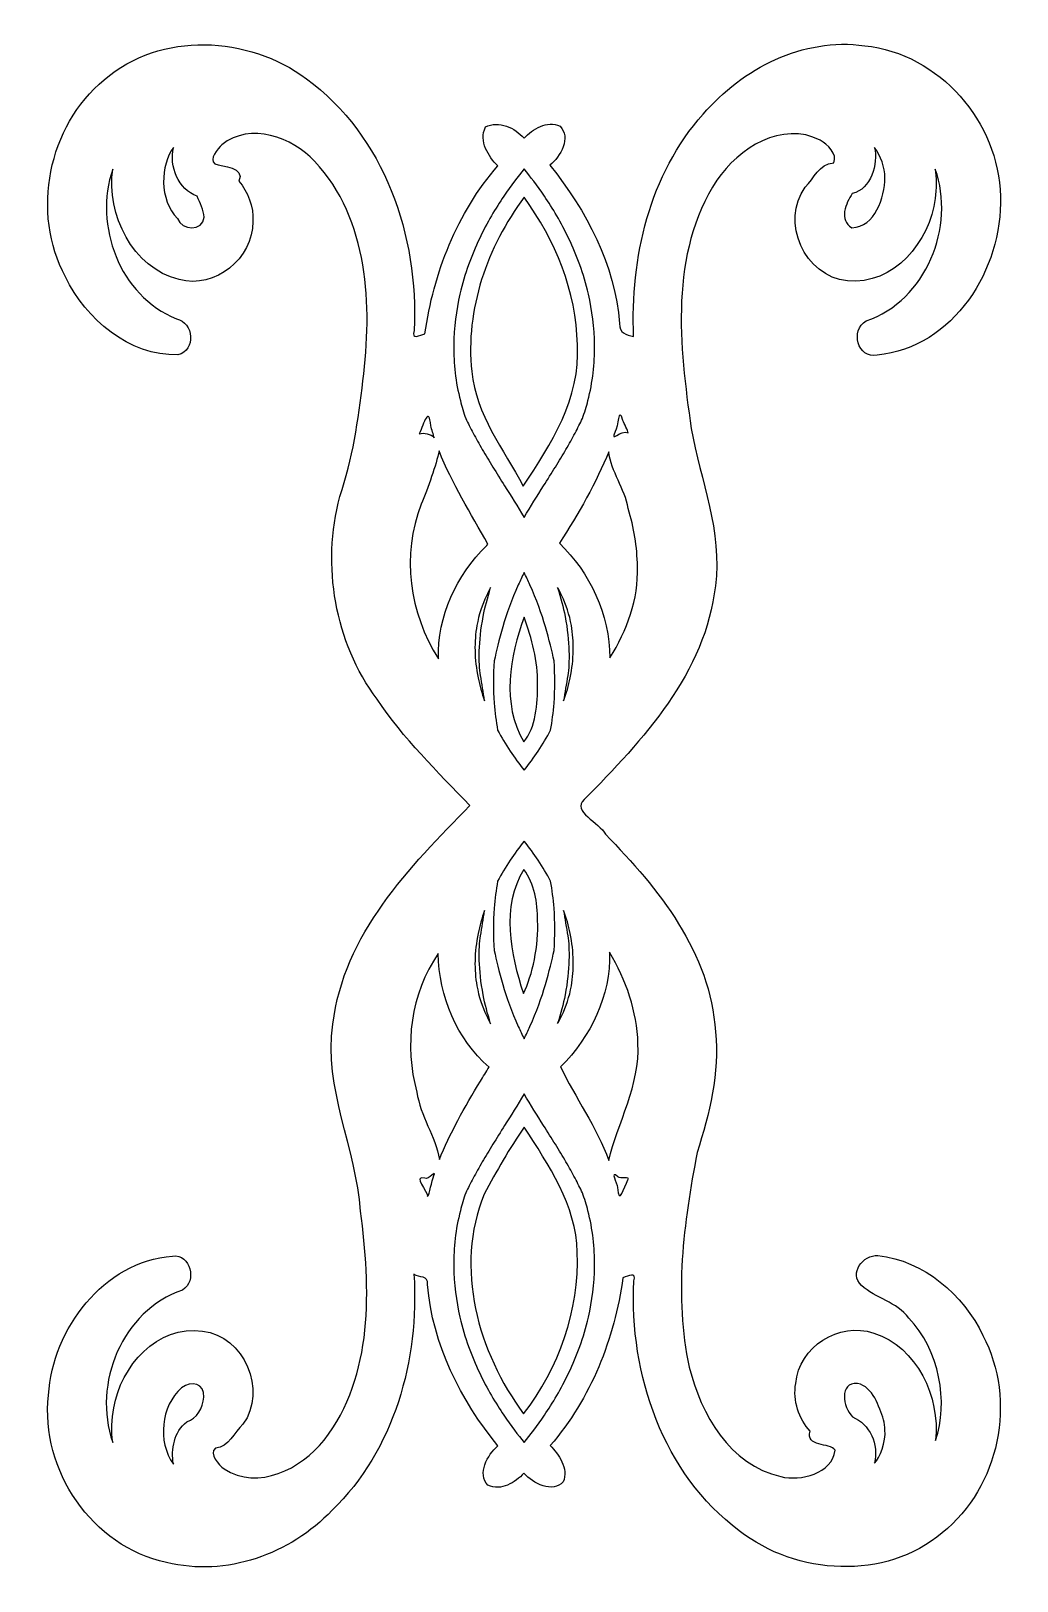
# Model space of a CAD drawing. Header units: centimetres. Extents: x -14 to 14.1, y -9.4 to 9.4.
# Drawn here: x -13.99 to -4.89, y -8.34 to 5.97 of the extents above; entities that cross this region are included whole.
import ezdxf

# ---------------------------------------------------------------- set-up
doc = ezdxf.new("R2010")
doc.units = ezdxf.units.CM
doc.header["$MEASUREMENT"] = 0
doc.layers.add('Layer 1', color=7, linetype='Continuous')

msp = doc.modelspace()

# ---------------------------------------------------------------- linework, layer by layer
at = {"layer": 'Layer 1', "color": 1}
for points, knots in [([(-5.04029, 4.44383), (-5.05283, 5.13063), (-5.60371, 5.76543), (-6.29293, 5.83703), (-6.29293, 5.83703), (-6.86315, 5.9154), (-7.42144, 5.6274), (-7.78371, 5.2044), (-7.78371, 5.2044), (-8.28249, 4.65164), (-8.45735, 3.87092), (-8.42696, 3.14985), (-8.42696, 3.14985), (-8.4966, 3.16791), (-8.55972, 3.1825), (-8.55594, 3.27057), (-8.55594, 3.27057), (-8.59901, 3.81342), (-8.86162, 4.31382), (-9.19921, 4.73239), (-9.19921, 4.73239), (-9.10039, 4.81122), (-9.00346, 4.99154), (-9.10578, 5.09288), (-9.10578, 5.09288), (-9.22725, 5.15042), (-9.35707, 5.06855), (-9.43816, 4.98209), (-9.43816, 4.98209), (-9.52428, 5.0796), (-9.66897, 5.14874), (-9.79535, 5.08627), (-9.79535, 5.08627), (-9.85617, 4.95341), (-9.76753, 4.81251), (-9.68042, 4.7266), (-9.68042, 4.7266), (-10.05817, 4.29528), (-10.2748, 3.73364), (-10.35345, 3.17548), (-10.35345, 3.17548), (-10.39886, 3.16335), (-10.48251, 3.11542), (-10.45267, 3.20607), (-10.45267, 3.20607), (-10.4106, 4.07798), (-10.72705, 5.00583), (-11.44816, 5.5311), (-11.44816, 5.5311), (-11.98029, 5.93136), (-12.7955, 5.97272), (-13.3143, 5.522), (-13.3143, 5.522), (-13.83329, 5.0956), (-13.99073, 4.29611), (-13.67314, 3.70134), (-13.67314, 3.70134), (-13.48236, 3.31138), (-13.08625, 2.9706), (-12.63382, 2.982), (-12.63382, 2.982), (-12.46595, 3.02063), (-12.48506, 3.2821), (-12.6487, 3.31438), (-12.6487, 3.31438), (-13.17416, 3.52789), (-13.41327, 4.17619), (-13.23657, 4.69765), (-13.23657, 4.69765), (-13.29268, 4.27865), (-13.05699, 3.78178), (-12.62307, 3.67735), (-12.62307, 3.67735), (-12.28976, 3.58572), (-11.93997, 3.87236), (-11.94259, 4.21313), (-11.94259, 4.21313), (-11.93174, 4.35019), (-11.99321, 4.48879), (-12.07075, 4.58685), (-12.07075, 4.58685), (-12.01198, 4.71764), (-12.22015, 4.71735), (-12.29482, 4.74725), (-12.29482, 4.74725), (-12.35, 4.78605), (-12.26808, 4.88635), (-12.2295, 4.92171), (-12.2295, 4.92171), (-11.96609, 5.13466), (-11.57586, 4.98706), (-11.37208, 4.7704), (-11.37208, 4.7704), (-10.8696, 4.23175), (-10.83819, 3.43617), (-10.92668, 2.7409), (-10.92668, 2.7409), (-10.9681, 2.37973), (-11.02111, 2.01617), (-11.14057, 1.67147), (-11.14057, 1.67147), (-11.30583, 1.03312), (-11.18882, 0.33101), (-10.79578, -0.20046), (-10.79578, -0.20046), (-10.55282, -0.55933), (-10.23953, -0.86799), (-9.93919, -1.1819), (-9.93919, -1.1819), (-10.49443, -1.74864), (-11.10684, -2.3735), (-11.2028, -3.20077), (-11.2028, -3.20077), (-11.29156, -3.79375), (-10.98705, -4.3461), (-10.94776, -4.92863), (-10.94776, -4.92863), (-10.85588, -5.63744), (-10.82142, -6.44817), (-11.28526, -7.04408), (-11.28526, -7.04408), (-11.49446, -7.30772), (-11.894, -7.5128), (-12.20717, -7.30866), (-12.20717, -7.30866), (-12.25899, -7.27181), (-12.35056, -7.16698), (-12.2882, -7.11849), (-12.2882, -7.11849), (-12.15901, -7.10357), (-12.1192, -6.97217), (-12.03354, -6.8969), (-12.03354, -6.8969), (-11.80838, -6.58511), (-12.02332, -6.07802), (-12.40644, -6.03618), (-12.40644, -6.03618), (-12.82402, -5.97198), (-13.16254, -6.36502), (-13.22665, -6.74477), (-13.22665, -6.74477), (-13.24557, -6.84958), (-13.25, -6.95834), (-13.23575, -7.06392), (-13.23575, -7.06392), (-13.42616, -6.5243), (-13.14863, -5.84585), (-12.59248, -5.65667), (-12.59248, -5.65667), (-12.45622, -5.57476), (-12.51448, -5.32429), (-12.68426, -5.34248), (-12.68426, -5.34248), (-13.32318, -5.39551), (-13.78982, -6.01332), (-13.82941, -6.62654), (-13.82941, -6.62654), (-13.90696, -7.31773), (-13.42692, -8.02839), (-12.74048, -8.1727), (-12.74048, -8.1727), (-12.18754, -8.3105), (-11.59725, -8.09605), (-11.21086, -7.69149), (-11.21086, -7.69149), (-10.63695, -7.13599), (-10.4044, -6.29921), (-10.45514, -5.51116), (-10.45514, -5.51116), (-10.40288, -5.54684), (-10.3238, -5.51752), (-10.32864, -5.60707), (-10.32864, -5.60707), (-10.28528, -6.15999), (-10.02405, -6.67239), (-9.67958, -7.097), (-9.67958, -7.097), (-9.77802, -7.17682), (-9.87307, -7.35816), (-9.77136, -7.45915), (-9.77136, -7.45915), (-9.64962, -7.51696), (-9.52201, -7.43453), (-9.43898, -7.34918), (-9.43898, -7.34918), (-9.3567, -7.44565), (-9.17171, -7.53537), (-9.076, -7.42938), (-9.076, -7.42938), (-9.0253, -7.30233), (-9.12096, -7.17409), (-9.19589, -7.09286), (-9.19589, -7.09286), (-8.82121, -6.6596), (-8.6024, -6.10365), (-8.52534, -5.54339), (-8.52534, -5.54339), (-8.47416, -5.52487), (-8.39836, -5.4848), (-8.42529, -5.57316), (-8.42529, -5.57316), (-8.46648, -6.4357), (-8.15634, -7.35497), (-7.45212, -7.88), (-7.45212, -7.88), (-6.92305, -8.2933), (-6.10227, -8.34429), (-5.57771, -7.89902), (-5.57771, -7.89902), (-5.047, -7.47831), (-4.88688, -6.6766), (-5.20151, -6.07588), (-5.20151, -6.07588), (-5.3822, -5.70019), (-5.74653, -5.38257), (-6.17055, -5.33835), (-6.17055, -5.33835), (-6.31021, -5.32999), (-6.43887, -5.50094), (-6.32351, -5.61368), (-6.32351, -5.61368), (-6.19304, -5.73727), (-5.99548, -5.76263), (-5.88695, -5.91712), (-5.88695, -5.91712), (-5.60242, -6.2055), (-5.51691, -6.69697), (-5.63808, -7.04573), (-5.63808, -7.04573), (-5.59671, -6.64596), (-5.80703, -6.18169), (-6.20941, -6.0552), (-6.20941, -6.0552), (-6.5302, -5.9426), (-6.89878, -6.18246), (-6.92957, -6.51905), (-6.92957, -6.51905), (-6.95769, -6.67645), (-6.90125, -6.8503), (-6.79645, -6.96057), (-6.79645, -6.96057), (-6.84397, -7.10753), (-6.61341, -7.06578), (-6.56659, -7.13503), (-6.56659, -7.13503), (-6.59346, -7.35448), (-6.8832, -7.42428), (-7.06847, -7.37977), (-7.06847, -7.37977), (-7.5381, -7.27438), (-7.80537, -6.80547), (-7.91266, -6.36939), (-7.91266, -6.36939), (-8.05701, -5.71508), (-7.96476, -5.0341), (-7.8399, -4.38584), (-7.8399, -4.38584), (-7.72687, -4.02591), (-7.62965, -3.6529), (-7.6718, -3.27143), (-7.6718, -3.27143), (-7.71503, -2.53938), (-8.19613, -1.9491), (-8.6869, -1.44641), (-8.6869, -1.44641), (-8.73835, -1.34017), (-9.0048, -1.23378), (-8.88366, -1.12723), (-8.88366, -1.12723), (-8.34186, -0.57696), (-7.76147, 0.0442), (-7.67205, 0.84795), (-7.67205, 0.84795), (-7.60342, 1.34722), (-7.81077, 1.82126), (-7.8949, 2.30124), (-7.8949, 2.30124), (-8.00297, 3.0608), (-8.10159, 3.91805), (-7.65717, 4.59346), (-7.65717, 4.59346), (-7.45885, 4.89111), (-7.05404, 5.14424), (-6.70467, 4.9647), (-6.70467, 4.9647), (-6.63586, 4.92421), (-6.54074, 4.83471), (-6.57899, 4.75386), (-6.57899, 4.75386), (-6.71506, 4.74417), (-6.75873, 4.61175), (-6.84275, 4.53144), (-6.84275, 4.53144), (-7.07385, 4.2145), (-6.84932, 3.70038), (-6.45332, 3.66658), (-6.45332, 3.66658), (-6.02358, 3.61894), (-5.69067, 4.03059), (-5.64386, 4.4256), (-5.64386, 4.4256), (-5.62726, 4.51171), (-5.63358, 4.62585), (-5.64138, 4.69762), (-5.64138, 4.69762), (-5.45333, 4.1664), (-5.72372, 3.48326), (-6.27969, 3.2945), (-6.27969, 3.2945), (-6.42963, 3.21059), (-6.35813, 2.94273), (-6.17799, 2.97783), (-6.17799, 2.97783), (-5.47063, 3.04782), (-5.01728, 3.776), (-5.04028, 4.44379), (-5.04028, 4.44379), (-5.04028, 4.44379), (-5.04029, 4.44383), (-5.04029, 4.44383)], [0, 0, 0, 0, 0.01234568, 0.01234568, 0.01234568, 0.01234568, 0.02469136, 0.02469136, 0.02469136, 0.02469136, 0.03703704, 0.03703704, 0.03703704, 0.03703704, 0.04938272, 0.04938272, 0.04938272, 0.04938272, 0.0617284, 0.0617284, 0.0617284, 0.0617284, 0.07407407, 0.07407407, 0.07407407, 0.07407407, 0.08641975, 0.08641975, 0.08641975, 0.08641975, 0.09876543, 0.09876543, 0.09876543, 0.09876543, 0.11111111, 0.11111111, 0.11111111, 0.11111111, 0.12345679, 0.12345679, 0.12345679, 0.12345679, 0.13580247, 0.13580247, 0.13580247, 0.13580247, 0.14814815, 0.14814815, 0.14814815, 0.14814815, 0.16049383, 0.16049383, 0.16049383, 0.16049383, 0.17283951, 0.17283951, 0.17283951, 0.17283951, 0.18518519, 0.18518519, 0.18518519, 0.18518519, 0.19753086, 0.19753086, 0.19753086, 0.19753086, 0.20987654, 0.20987654, 0.20987654, 0.20987654, 0.22222222, 0.22222222, 0.22222222, 0.22222222, 0.2345679, 0.2345679, 0.2345679, 0.2345679, 0.24691358, 0.24691358, 0.24691358, 0.24691358, 0.25925926, 0.25925926, 0.25925926, 0.25925926, 0.27160494, 0.27160494, 0.27160494, 0.27160494, 0.28395062, 0.28395062, 0.28395062, 0.28395062, 0.2962963, 0.2962963, 0.2962963, 0.2962963, 0.30864198, 0.30864198, 0.30864198, 0.30864198, 0.32098765, 0.32098765, 0.32098765, 0.32098765, 0.33333333, 0.33333333, 0.33333333, 0.33333333, 0.34567901, 0.34567901, 0.34567901, 0.34567901, 0.35802469, 0.35802469, 0.35802469, 0.35802469, 0.37037037, 0.37037037, 0.37037037, 0.37037037, 0.38271605, 0.38271605, 0.38271605, 0.38271605, 0.39506173, 0.39506173, 0.39506173, 0.39506173, 0.40740741, 0.40740741, 0.40740741, 0.40740741, 0.41975309, 0.41975309, 0.41975309, 0.41975309, 0.43209877, 0.43209877, 0.43209877, 0.43209877, 0.44444444, 0.44444444, 0.44444444, 0.44444444, 0.45679012, 0.45679012, 0.45679012, 0.45679012, 0.4691358, 0.4691358, 0.4691358, 0.4691358, 0.48148148, 0.48148148, 0.48148148, 0.48148148, 0.49382716, 0.49382716, 0.49382716, 0.49382716, 0.50617284, 0.50617284, 0.50617284, 0.50617284, 0.51851852, 0.51851852, 0.51851852, 0.51851852, 0.5308642, 0.5308642, 0.5308642, 0.5308642, 0.54320988, 0.54320988, 0.54320988, 0.54320988, 0.55555556, 0.55555556, 0.55555556, 0.55555556, 0.56790123, 0.56790123, 0.56790123, 0.56790123, 0.58024691, 0.58024691, 0.58024691, 0.58024691, 0.59259259, 0.59259259, 0.59259259, 0.59259259, 0.60493827, 0.60493827, 0.60493827, 0.60493827, 0.61728395, 0.61728395, 0.61728395, 0.61728395, 0.62962963, 0.62962963, 0.62962963, 0.62962963, 0.64197531, 0.64197531, 0.64197531, 0.64197531, 0.65432099, 0.65432099, 0.65432099, 0.65432099, 0.66666667, 0.66666667, 0.66666667, 0.66666667, 0.67901235, 0.67901235, 0.67901235, 0.67901235, 0.69135802, 0.69135802, 0.69135802, 0.69135802, 0.7037037, 0.7037037, 0.7037037, 0.7037037, 0.71604938, 0.71604938, 0.71604938, 0.71604938, 0.72839506, 0.72839506, 0.72839506, 0.72839506, 0.74074074, 0.74074074, 0.74074074, 0.74074074, 0.75308642, 0.75308642, 0.75308642, 0.75308642, 0.7654321, 0.7654321, 0.7654321, 0.7654321, 0.77777778, 0.77777778, 0.77777778, 0.77777778, 0.79012346, 0.79012346, 0.79012346, 0.79012346, 0.80246914, 0.80246914, 0.80246914, 0.80246914, 0.81481481, 0.81481481, 0.81481481, 0.81481481, 0.82716049, 0.82716049, 0.82716049, 0.82716049, 0.83950617, 0.83950617, 0.83950617, 0.83950617, 0.85185185, 0.85185185, 0.85185185, 0.85185185, 0.86419753, 0.86419753, 0.86419753, 0.86419753, 0.87654321, 0.87654321, 0.87654321, 0.87654321, 0.88888889, 0.88888889, 0.88888889, 0.88888889, 0.90123457, 0.90123457, 0.90123457, 0.90123457, 0.91358025, 0.91358025, 0.91358025, 0.91358025, 0.92592593, 0.92592593, 0.92592593, 0.92592593, 0.9382716, 0.9382716, 0.9382716, 0.9382716, 0.95061728, 0.95061728, 0.95061728, 0.95061728, 0.96296296, 0.96296296, 0.96296296, 0.96296296, 0.97530864, 0.97530864, 0.97530864, 0.97530864, 1, 1, 1, 1]), ([(-12.39323, 4.252), (-12.40224, 4.12155), (-12.60018, 4.12842), (-12.63797, 4.24042), (-12.63797, 4.24042), (-12.81036, 4.40995), (-12.79542, 4.74087), (-12.67518, 4.89774), (-12.67518, 4.89774), (-12.7159, 4.72074), (-12.63178, 4.51056), (-12.45525, 4.44712), (-12.45525, 4.44712), (-12.43314, 4.38256), (-12.39505, 4.32211), (-12.39324, 4.25199), (-12.39324, 4.25199), (-12.39324, 4.25199), (-12.39323, 4.252), (-12.39323, 4.252)], [0, 0, 0, 0, 0.16666667, 0.16666667, 0.16666667, 0.16666667, 0.33333333, 0.33333333, 0.33333333, 0.33333333, 0.5, 0.5, 0.5, 0.5, 0.66666667, 0.66666667, 0.66666667, 0.66666667, 1, 1, 1, 1]), ([(-6.10606, 4.61746), (-6.11024, 4.43604), (-6.19596, 4.16005), (-6.41116, 4.15609), (-6.41116, 4.15609), (-6.53697, 4.22242), (-6.46536, 4.38617), (-6.40785, 4.47111), (-6.40785, 4.47111), (-6.23212, 4.51287), (-6.16771, 4.74405), (-6.20197, 4.89775), (-6.20197, 4.89775), (-6.14354, 4.8149), (-6.10848, 4.71741), (-6.10606, 4.61746)], [0, 0, 0, 0, 0.2, 0.2, 0.2, 0.2, 0.4, 0.4, 0.4, 0.4, 0.6, 0.6, 0.6, 0.6, 1, 1, 1, 1]), ([(-8.9462, 3.07378), (-8.91386, 2.58526), (-9.18961, 2.15151), (-9.4456, 1.76988), (-9.4456, 1.76988), (-9.63065, 2.10929), (-9.87986, 2.42943), (-9.92185, 2.82656), (-9.92185, 2.82656), (-9.98058, 3.40219), (-9.77956, 3.98024), (-9.43733, 4.43721), (-9.43733, 4.43721), (-9.15039, 4.04118), (-8.95479, 3.56664), (-8.9462, 3.07378)], [0, 0, 0, 0, 0.2, 0.2, 0.2, 0.2, 0.4, 0.4, 0.4, 0.4, 0.6, 0.6, 0.6, 0.6, 1, 1, 1, 1]), ([(-10.26747, 2.21637), (-10.30186, 2.25322), (-10.35768, 2.26377), (-10.40555, 2.25192), (-10.40555, 2.25192), (-10.3641, 2.348), (-10.31542, 2.51565), (-10.29972, 2.32551), (-10.29972, 2.32551), (-10.29058, 2.29091), (-10.27407, 2.24434), (-10.26747, 2.21637)], [0, 0, 0, 0, 0.25, 0.25, 0.25, 0.25, 0.5, 0.5, 0.5, 0.5, 1, 1, 1, 1]), ([(-8.47822, 2.26019), (-8.54122, 2.29741), (-8.65222, 2.15873), (-8.59624, 2.27229), (-8.59624, 2.27229), (-8.5689, 2.31485), (-8.56617, 2.51787), (-8.52592, 2.37649), (-8.52592, 2.37649), (-8.51309, 2.34141), (-8.47841, 2.28488), (-8.47822, 2.26019)], [0, 0, 0, 0, 0.25, 0.25, 0.25, 0.25, 0.5, 0.5, 0.5, 0.5, 1, 1, 1, 1]), ([(-9.78295, 1.22087), (-10.06131, 0.94437), (-10.23852, 0.57021), (-10.22943, 0.17246), (-10.22943, 0.17246), (-10.49668, 0.59621), (-10.57201, 1.13456), (-10.38735, 1.60121), (-10.38735, 1.60121), (-10.32457, 1.7505), (-10.24969, 1.96775), (-10.22199, 2.094), (-10.22199, 2.094), (-10.10346, 1.79231), (-9.92988, 1.51546), (-9.7722, 1.23245), (-9.7722, 1.23245), (-9.7722, 1.23245), (-9.78295, 1.22087), (-9.78295, 1.22087)], [0, 0, 0, 0, 0.16666667, 0.16666667, 0.16666667, 0.16666667, 0.33333333, 0.33333333, 0.33333333, 0.33333333, 0.5, 0.5, 0.5, 0.5, 0.66666667, 0.66666667, 0.66666667, 0.66666667, 1, 1, 1, 1]), ([(-8.3914, 1.02657), (-8.38147, 0.72241), (-8.48603, 0.43626), (-8.64606, 0.18321), (-8.64606, 0.18321), (-8.64844, 0.58185), (-8.83266, 0.97223), (-9.11156, 1.24237), (-9.11156, 1.24237), (-8.93834, 1.50712), (-8.76847, 1.80957), (-8.65681, 2.08656), (-8.65681, 2.08656), (-8.63479, 1.90104), (-8.50877, 1.74676), (-8.47574, 1.5607), (-8.47574, 1.5607), (-8.42434, 1.38729), (-8.3936, 1.20833), (-8.3914, 1.02657)], [0, 0, 0, 0, 0.16666667, 0.16666667, 0.16666667, 0.16666667, 0.33333333, 0.33333333, 0.33333333, 0.33333333, 0.5, 0.5, 0.5, 0.5, 0.66666667, 0.66666667, 0.66666667, 0.66666667, 1, 1, 1, 1]), ([(-9.31331, -0.06071), (-9.31139, -0.24064), (-9.32913, -0.46081), (-9.44147, -0.59318), (-9.44147, -0.59318), (-9.64784, -0.2427), (-9.57022, 0.19702), (-9.43816, 0.55941), (-9.43816, 0.55941), (-9.36514, 0.35999), (-9.31056, 0.15225), (-9.31331, -0.06071)], [0, 0, 0, 0, 0.25, 0.25, 0.25, 0.25, 0.5, 0.5, 0.5, 0.5, 1, 1, 1, 1]), ([(-9.31331, -2.24269), (-9.30284, -2.46649), (-9.35882, -2.75283), (-9.44477, -2.91655), (-9.44477, -2.91655), (-9.56527, -2.55507), (-9.65375, -2.11263), (-9.43898, -1.7714), (-9.43898, -1.7714), (-9.33968, -1.90681), (-9.31439, -2.07803), (-9.3133, -2.24269), (-9.3133, -2.24269), (-9.3133, -2.24269), (-9.31331, -2.24269), (-9.31331, -2.24269)], [0, 0, 0, 0, 0.2, 0.2, 0.2, 0.2, 0.4, 0.4, 0.4, 0.4, 0.6, 0.6, 0.6, 0.6, 1, 1, 1, 1]), ([(-9.84165, -3.72849), (-9.98314, -3.9564), (-10.1276, -4.22207), (-10.22033, -4.45031), (-10.22033, -4.45031), (-10.2556, -4.23575), (-10.39604, -4.04886), (-10.42786, -3.82937), (-10.42786, -3.82937), (-10.54726, -3.39569), (-10.48566, -2.91967), (-10.23025, -2.54862), (-10.23025, -2.54862), (-10.22431, -2.94225), (-10.06066, -3.33899), (-9.76144, -3.59786), (-9.76144, -3.59786), (-9.78817, -3.64141), (-9.81491, -3.68495), (-9.84164, -3.7285), (-9.84164, -3.7285), (-9.84164, -3.7285), (-9.84165, -3.72849), (-9.84165, -3.72849)], [0, 0, 0, 0, 0.14285714, 0.14285714, 0.14285714, 0.14285714, 0.28571429, 0.28571429, 0.28571429, 0.28571429, 0.42857143, 0.42857143, 0.42857143, 0.42857143, 0.57142857, 0.57142857, 0.57142857, 0.57142857, 0.71428571, 0.71428571, 0.71428571, 0.71428571, 1, 1, 1, 1]), ([(-8.38644, -3.3804), (-8.36393, -3.75732), (-8.5775, -4.12378), (-8.65681, -4.4594), (-8.65681, -4.4594), (-8.76472, -4.15346), (-8.96955, -3.87324), (-9.10081, -3.59537), (-9.10081, -3.59537), (-8.82042, -3.31584), (-8.63824, -2.93839), (-8.64854, -2.53704), (-8.64854, -2.53704), (-8.49639, -2.7931), (-8.39468, -3.08265), (-8.38644, -3.3804)], [0, 0, 0, 0, 0.2, 0.2, 0.2, 0.2, 0.4, 0.4, 0.4, 0.4, 0.6, 0.6, 0.6, 0.6, 1, 1, 1, 1]), ([(-8.94703, -5.30607), (-8.92648, -5.8435), (-9.11609, -6.3768), (-9.4423, -6.80097), (-9.4423, -6.80097), (-9.86251, -6.23136), (-10.08456, -5.4504), (-9.80628, -4.7708), (-9.80628, -4.7708), (-9.69394, -4.55758), (-9.57155, -4.35036), (-9.43816, -4.151), (-9.43816, -4.151), (-9.21106, -4.50174), (-8.95718, -4.87416), (-8.94703, -5.30607)], [0, 0, 0, 0, 0.2, 0.2, 0.2, 0.2, 0.4, 0.4, 0.4, 0.4, 0.6, 0.6, 0.6, 0.6, 1, 1, 1, 1]), ([(-10.26994, -4.59748), (-10.29469, -4.65296), (-10.30831, -4.77114), (-10.32864, -4.79426), (-10.32864, -4.79426), (-10.32578, -4.74226), (-10.47197, -4.59767), (-10.35427, -4.62393), (-10.35427, -4.62393), (-10.32253, -4.64381), (-10.24211, -4.54036), (-10.26993, -4.59747), (-10.26993, -4.59747), (-10.26993, -4.59747), (-10.26994, -4.59748), (-10.26994, -4.59748)], [0, 0, 0, 0, 0.2, 0.2, 0.2, 0.2, 0.4, 0.4, 0.4, 0.4, 0.6, 0.6, 0.6, 0.6, 1, 1, 1, 1]), ([(-8.47905, -4.63882), (-8.51593, -4.70958), (-8.56182, -4.88334), (-8.57487, -4.71074), (-8.57487, -4.71074), (-8.57681, -4.66667), (-8.65104, -4.54441), (-8.57165, -4.60988), (-8.57165, -4.60988), (-8.54815, -4.63851), (-8.45598, -4.60137), (-8.47905, -4.63882)], [0, 0, 0, 0, 0.25, 0.25, 0.25, 0.25, 0.5, 0.5, 0.5, 0.5, 1, 1, 1, 1]), ([(-12.39405, -6.64635), (-12.40534, -6.74495), (-12.45678, -6.84238), (-12.5528, -6.87538), (-12.5528, -6.87538), (-12.66879, -6.96471), (-12.70044, -7.12667), (-12.676, -7.26481), (-12.676, -7.26481), (-12.82542, -7.05415), (-12.79087, -6.73045), (-12.60076, -6.55953), (-12.60076, -6.55953), (-12.51018, -6.49217), (-12.38511, -6.52089), (-12.39405, -6.64635)], [0, 0, 0, 0, 0.2, 0.2, 0.2, 0.2, 0.4, 0.4, 0.4, 0.4, 0.6, 0.6, 0.6, 0.6, 1, 1, 1, 1]), ([(-6.10606, -6.94897), (-6.09418, -7.05239), (-6.15502, -7.21548), (-6.20197, -7.25489), (-6.20197, -7.25489), (-6.162, -7.08432), (-6.24318, -6.89309), (-6.40702, -6.82825), (-6.40702, -6.82825), (-6.49255, -6.74002), (-6.53486, -6.50707), (-6.35906, -6.51985), (-6.35906, -6.51985), (-6.21523, -6.55073), (-6.16126, -6.73299), (-6.11845, -6.85554), (-6.11845, -6.85554), (-6.11109, -6.88632), (-6.10797, -6.9175), (-6.10605, -6.94897), (-6.10605, -6.94897), (-6.10605, -6.94897), (-6.10606, -6.94897), (-6.10606, -6.94897)], [0, 0, 0, 0, 0.14285714, 0.14285714, 0.14285714, 0.14285714, 0.28571429, 0.28571429, 0.28571429, 0.28571429, 0.42857143, 0.42857143, 0.42857143, 0.42857143, 0.57142857, 0.57142857, 0.57142857, 0.57142857, 0.71428571, 0.71428571, 0.71428571, 0.71428571, 1, 1, 1, 1])]:
    msp.add_open_spline(points, degree=3, knots=knots, dxfattribs=at)
at = {"layer": 'Layer 1'}
for points, knots in [([(-9.43772, 1.48038), (-9.49861, 1.58241), (-9.55986, 1.67911), (-9.61788, 1.77102), (-9.61788, 1.77102), (-9.65544, 1.83094), (-9.69169, 1.88913), (-9.72623, 1.94523), (-9.72623, 1.94523), (-9.76077, 2.00134), (-9.79324, 2.05543), (-9.82353, 2.10754), (-9.82353, 2.10754), (-9.85382, 2.15965), (-9.8818, 2.20975), (-9.90724, 2.25753), (-9.90724, 2.25753), (-9.93267, 2.30532), (-9.95595, 2.35058), (-9.9765, 2.3935), (-9.9765, 2.3935), (-9.99587, 2.44846), (-10.01254, 2.50396), (-10.02664, 2.55921), (-10.02664, 2.55921), (-10.07094, 2.72951), (-10.089, 2.90131), (-10.0874, 3.0674), (-10.0874, 3.0674), (-10.0858, 3.23349), (-10.06475, 3.39386), (-10.03046, 3.54287), (-10.03046, 3.54287), (-9.98718, 3.73091), (-9.92284, 3.90152), (-9.85115, 4.05276), (-9.85115, 4.05276), (-9.77946, 4.204), (-9.70036, 4.33579), (-9.62467, 4.44793), (-9.62467, 4.44793), (-9.55815, 4.54625), (-9.49424, 4.62958), (-9.43771, 4.69862), (-9.43771, 4.69862), (-9.38114, 4.62954), (-9.3169, 4.54633), (-9.25033, 4.44793), (-9.25033, 4.44793), (-9.17465, 4.3358), (-9.09555, 4.20401), (-9.02385, 4.05276), (-9.02385, 4.05276), (-8.95216, 3.90152), (-8.88782, 3.73091), (-8.84454, 3.54287), (-8.84454, 3.54287), (-8.81025, 3.39386), (-8.7892, 3.23349), (-8.7876, 3.0674), (-8.7876, 3.0674), (-8.786, 2.90131), (-8.80406, 2.72951), (-8.84836, 2.55921), (-8.84836, 2.55921), (-8.86246, 2.50396), (-8.87956, 2.44846), (-8.89892, 2.3935), (-8.89892, 2.3935), (-8.91947, 2.35058), (-8.94232, 2.30531), (-8.96776, 2.25753), (-8.96776, 2.25753), (-8.99319, 2.20974), (-9.02117, 2.15965), (-9.05147, 2.10754), (-9.05147, 2.10754), (-9.08176, 2.05543), (-9.11423, 2.00133), (-9.14877, 1.94523), (-9.14877, 1.94523), (-9.18331, 1.88912), (-9.21999, 1.83094), (-9.25755, 1.77102), (-9.25755, 1.77102), (-9.31558, 1.67908), (-9.3768, 1.58245), (-9.43771, 1.48038), (-9.43771, 1.48038), (-9.43771, 1.48038), (-9.43772, 1.48038), (-9.43772, 1.48038)], [0, 0, 0, 0, 0.04166667, 0.04166667, 0.04166667, 0.04166667, 0.08333333, 0.08333333, 0.08333333, 0.08333333, 0.125, 0.125, 0.125, 0.125, 0.16666667, 0.16666667, 0.16666667, 0.16666667, 0.20833333, 0.20833333, 0.20833333, 0.20833333, 0.25, 0.25, 0.25, 0.25, 0.29166667, 0.29166667, 0.29166667, 0.29166667, 0.33333333, 0.33333333, 0.33333333, 0.33333333, 0.375, 0.375, 0.375, 0.375, 0.41666667, 0.41666667, 0.41666667, 0.41666667, 0.45833333, 0.45833333, 0.45833333, 0.45833333, 0.5, 0.5, 0.5, 0.5, 0.54166667, 0.54166667, 0.54166667, 0.54166667, 0.58333333, 0.58333333, 0.58333333, 0.58333333, 0.625, 0.625, 0.625, 0.625, 0.66666667, 0.66666667, 0.66666667, 0.66666667, 0.70833333, 0.70833333, 0.70833333, 0.70833333, 0.75, 0.75, 0.75, 0.75, 0.79166667, 0.79166667, 0.79166667, 0.79166667, 0.83333333, 0.83333333, 0.83333333, 0.83333333, 0.875, 0.875, 0.875, 0.875, 0.91666667, 0.91666667, 0.91666667, 0.91666667, 1, 1, 1, 1]), ([(-9.43729, -0.85576), (-9.48316, -0.7969), (-9.52633, -0.73798), (-9.56604, -0.67857), (-9.56604, -0.67857), (-9.60878, -0.61463), (-9.64737, -0.55017), (-9.68204, -0.48524), (-9.68204, -0.48524), (-9.69644, -0.40464), (-9.70734, -0.32136), (-9.71391, -0.23539), (-9.71391, -0.23539), (-9.72351, -0.1097), (-9.72412, 0.02108), (-9.71391, 0.15468), (-9.71391, 0.15468), (-9.69467, 0.24305), (-9.66981, 0.35013), (-9.63445, 0.46954), (-9.63445, 0.46954), (-9.59909, 0.58894), (-9.55277, 0.72063), (-9.49126, 0.85706), (-9.49126, 0.85706), (-9.47451, 0.89434), (-9.45674, 0.93225), (-9.43772, 0.97051), (-9.43772, 0.97051), (-9.4187, 0.93223), (-9.40052, 0.89436), (-9.38376, 0.85706), (-9.38376, 0.85706), (-9.32224, 0.72064), (-9.27592, 0.58895), (-9.24057, 0.46954), (-9.24057, 0.46954), (-9.20521, 0.35014), (-9.18077, 0.24306), (-9.16154, 0.15468), (-9.16154, 0.15468), (-9.15133, 0.02108), (-9.15194, -0.10969), (-9.16154, -0.23539), (-9.16154, -0.23539), (-9.16814, -0.32179), (-9.1789, -0.40553), (-9.19341, -0.48651), (-9.19341, -0.48651), (-9.22792, -0.55105), (-9.2665, -0.61501), (-9.30899, -0.67857), (-9.30899, -0.67857), (-9.34866, -0.73791), (-9.3915, -0.79697), (-9.43731, -0.85576), (-9.43731, -0.85576), (-9.43731, -0.85576), (-9.43729, -0.85576), (-9.43729, -0.85576)], [0, 0, 0, 0, 0.0625, 0.0625, 0.0625, 0.0625, 0.125, 0.125, 0.125, 0.125, 0.1875, 0.1875, 0.1875, 0.1875, 0.25, 0.25, 0.25, 0.25, 0.3125, 0.3125, 0.3125, 0.3125, 0.375, 0.375, 0.375, 0.375, 0.4375, 0.4375, 0.4375, 0.4375, 0.5, 0.5, 0.5, 0.5, 0.5625, 0.5625, 0.5625, 0.5625, 0.625, 0.625, 0.625, 0.625, 0.6875, 0.6875, 0.6875, 0.6875, 0.75, 0.75, 0.75, 0.75, 0.8125, 0.8125, 0.8125, 0.8125, 0.875, 0.875, 0.875, 0.875, 1, 1, 1, 1]), ([(-9.80271, -0.21415), (-9.82774, -0.14316), (-9.8479, -0.07223), (-9.8622, -0.00255), (-9.8622, -0.00255), (-9.87973, 0.08343), (-9.88926, 0.1679), (-9.89109, 0.249), (-9.89109, 0.249), (-9.89292, 0.33009), (-9.88684, 0.40771), (-9.87367, 0.48057), (-9.87367, 0.48057), (-9.85608, 0.58107), (-9.82443, 0.67353), (-9.78571, 0.75591), (-9.78571, 0.75591), (-9.77336, 0.78219), (-9.7602, 0.80735), (-9.74662, 0.83154), (-9.74662, 0.83154), (-9.77659, 0.73894), (-9.79931, 0.64958), (-9.81546, 0.56555), (-9.81546, 0.56555), (-9.83821, 0.44716), (-9.84879, 0.3396), (-9.85158, 0.24729), (-9.85158, 0.24729), (-9.85436, 0.15498), (-9.84951, 0.07809), (-9.84138, 0.01996), (-9.84138, 0.01996), (-9.82593, -0.05759), (-9.81408, -0.1359), (-9.80271, -0.21416), (-9.80271, -0.21416), (-9.80271, -0.21416), (-9.80271, -0.21415), (-9.80271, -0.21415)], [0, 0, 0, 0, 0.09090909, 0.09090909, 0.09090909, 0.09090909, 0.18181818, 0.18181818, 0.18181818, 0.18181818, 0.27272727, 0.27272727, 0.27272727, 0.27272727, 0.36363636, 0.36363636, 0.36363636, 0.36363636, 0.45454545, 0.45454545, 0.45454545, 0.45454545, 0.54545455, 0.54545455, 0.54545455, 0.54545455, 0.63636364, 0.63636364, 0.63636364, 0.63636364, 0.72727273, 0.72727273, 0.72727273, 0.72727273, 0.81818182, 0.81818182, 0.81818182, 0.81818182, 1, 1, 1, 1]), ([(-9.07272, -0.21585), (-9.06123, -0.13702), (-9.04919, -0.05813), (-9.03363, 0.01997), (-9.03363, 0.01997), (-9.0255, 0.0781), (-9.02107, 0.15499), (-9.02386, 0.2473), (-9.02386, 0.2473), (-9.02664, 0.33961), (-9.0368, 0.44717), (-9.05955, 0.56556), (-9.05955, 0.56556), (-9.07567, 0.64947), (-9.09847, 0.73866), (-9.12839, 0.83113), (-9.12839, 0.83113), (-9.11495, 0.80706), (-9.102, 0.78206), (-9.08972, 0.75592), (-9.08972, 0.75592), (-9.05101, 0.67354), (-9.01893, 0.58108), (-9.00134, 0.48058), (-9.00134, 0.48058), (-8.98817, 0.40771), (-8.98208, 0.3301), (-8.98392, 0.24901), (-8.98392, 0.24901), (-8.98575, 0.16792), (-8.99529, 0.08344), (-9.01281, -0.00254), (-9.01281, -0.00254), (-9.02721, -0.07277), (-9.04742, -0.1443), (-9.07272, -0.21584), (-9.07272, -0.21584), (-9.07272, -0.21584), (-9.07272, -0.21585), (-9.07272, -0.21585)], [0, 0, 0, 0, 0.09090909, 0.09090909, 0.09090909, 0.09090909, 0.18181818, 0.18181818, 0.18181818, 0.18181818, 0.27272727, 0.27272727, 0.27272727, 0.27272727, 0.36363636, 0.36363636, 0.36363636, 0.36363636, 0.45454545, 0.45454545, 0.45454545, 0.45454545, 0.54545455, 0.54545455, 0.54545455, 0.54545455, 0.63636364, 0.63636364, 0.63636364, 0.63636364, 0.72727273, 0.72727273, 0.72727273, 0.72727273, 0.81818182, 0.81818182, 0.81818182, 0.81818182, 1, 1, 1, 1]), ([(-9.43772, -3.33595), (-9.45673, -3.29769), (-9.4745, -3.25978), (-9.49126, -3.2225), (-9.49126, -3.2225), (-9.55278, -3.08608), (-9.5991, -2.95439), (-9.63445, -2.83498), (-9.63445, -2.83498), (-9.66981, -2.71558), (-9.69467, -2.6085), (-9.71391, -2.52012), (-9.71391, -2.52012), (-9.72412, -2.38652), (-9.72351, -2.25575), (-9.71391, -2.13005), (-9.71391, -2.13005), (-9.70734, -2.04409), (-9.69644, -1.9608), (-9.68204, -1.8802), (-9.68204, -1.8802), (-9.64737, -1.81527), (-9.60878, -1.75081), (-9.56604, -1.68687), (-9.56604, -1.68687), (-9.52633, -1.62746), (-9.48316, -1.56854), (-9.43729, -1.50968), (-9.43729, -1.50968), (-9.39148, -1.56847), (-9.34863, -1.62753), (-9.30897, -1.68687), (-9.30897, -1.68687), (-9.26648, -1.75043), (-9.22791, -1.81439), (-9.19339, -1.87893), (-9.19339, -1.87893), (-9.17888, -1.95991), (-9.16812, -2.04365), (-9.16152, -2.13005), (-9.16152, -2.13005), (-9.15192, -2.25574), (-9.15131, -2.38652), (-9.16152, -2.52012), (-9.16152, -2.52012), (-9.18076, -2.60849), (-9.2052, -2.71557), (-9.24055, -2.83498), (-9.24055, -2.83498), (-9.27591, -2.95438), (-9.32223, -3.08607), (-9.38374, -3.2225), (-9.38374, -3.2225), (-9.4005, -3.2598), (-9.41868, -3.29767), (-9.4377, -3.33595), (-9.4377, -3.33595), (-9.4377, -3.33595), (-9.43772, -3.33595), (-9.43772, -3.33595)], [0, 0, 0, 0, 0.0625, 0.0625, 0.0625, 0.0625, 0.125, 0.125, 0.125, 0.125, 0.1875, 0.1875, 0.1875, 0.1875, 0.25, 0.25, 0.25, 0.25, 0.3125, 0.3125, 0.3125, 0.3125, 0.375, 0.375, 0.375, 0.375, 0.4375, 0.4375, 0.4375, 0.4375, 0.5, 0.5, 0.5, 0.5, 0.5625, 0.5625, 0.5625, 0.5625, 0.625, 0.625, 0.625, 0.625, 0.6875, 0.6875, 0.6875, 0.6875, 0.75, 0.75, 0.75, 0.75, 0.8125, 0.8125, 0.8125, 0.8125, 0.875, 0.875, 0.875, 0.875, 1, 1, 1, 1]), ([(-9.74705, -3.19658), (-9.76053, -3.17254), (-9.77345, -3.14747), (-9.78572, -3.12137), (-9.78572, -3.12137), (-9.82443, -3.03899), (-9.85608, -2.94653), (-9.87368, -2.84603), (-9.87368, -2.84603), (-9.88685, -2.77316), (-9.89294, -2.69555), (-9.8911, -2.61446), (-9.8911, -2.61446), (-9.88927, -2.53337), (-9.87973, -2.44889), (-9.86221, -2.36291), (-9.86221, -2.36291), (-9.84793, -2.2933), (-9.82771, -2.22264), (-9.80272, -2.15173), (-9.80272, -2.15173), (-9.81407, -2.22989), (-9.82595, -2.30799), (-9.84139, -2.38543), (-9.84139, -2.38543), (-9.84952, -2.44356), (-9.85437, -2.52045), (-9.85159, -2.61276), (-9.85159, -2.61276), (-9.84881, -2.70507), (-9.83822, -2.81263), (-9.81547, -2.93102), (-9.81547, -2.93102), (-9.79938, -3.01478), (-9.77689, -3.1043), (-9.74706, -3.19659), (-9.74706, -3.19659), (-9.74706, -3.19659), (-9.74705, -3.19658), (-9.74705, -3.19658)], [0, 0, 0, 0, 0.09090909, 0.09090909, 0.09090909, 0.09090909, 0.18181818, 0.18181818, 0.18181818, 0.18181818, 0.27272727, 0.27272727, 0.27272727, 0.27272727, 0.36363636, 0.36363636, 0.36363636, 0.36363636, 0.45454545, 0.45454545, 0.45454545, 0.45454545, 0.54545455, 0.54545455, 0.54545455, 0.54545455, 0.63636364, 0.63636364, 0.63636364, 0.63636364, 0.72727273, 0.72727273, 0.72727273, 0.72727273, 0.81818182, 0.81818182, 0.81818182, 0.81818182, 1, 1, 1, 1]), ([(-9.12796, -3.19573), (-9.09826, -3.10372), (-9.0756, -3.01454), (-9.05955, -2.93101), (-9.05955, -2.93101), (-9.0368, -2.81262), (-9.02664, -2.70506), (-9.02386, -2.61275), (-9.02386, -2.61275), (-9.02108, -2.52044), (-9.0255, -2.44355), (-9.03363, -2.38542), (-9.03363, -2.38542), (-9.04917, -2.30743), (-9.06124, -2.22874), (-9.07272, -2.15002), (-9.07272, -2.15002), (-9.04745, -2.22148), (-9.0272, -2.29275), (-9.01281, -2.3629), (-9.01281, -2.3629), (-8.99528, -2.44888), (-8.98575, -2.53335), (-8.98392, -2.61445), (-8.98392, -2.61445), (-8.98209, -2.69554), (-8.98817, -2.77316), (-9.00134, -2.84602), (-9.00134, -2.84602), (-9.01893, -2.94652), (-9.05101, -3.03898), (-9.08972, -3.12136), (-9.08972, -3.12136), (-9.10186, -3.14719), (-9.11469, -3.17191), (-9.12796, -3.19572), (-9.12796, -3.19572), (-9.12796, -3.19572), (-9.12796, -3.19573), (-9.12796, -3.19573)], [0, 0, 0, 0, 0.09090909, 0.09090909, 0.09090909, 0.09090909, 0.18181818, 0.18181818, 0.18181818, 0.18181818, 0.27272727, 0.27272727, 0.27272727, 0.27272727, 0.36363636, 0.36363636, 0.36363636, 0.36363636, 0.45454545, 0.45454545, 0.45454545, 0.45454545, 0.54545455, 0.54545455, 0.54545455, 0.54545455, 0.63636364, 0.63636364, 0.63636364, 0.63636364, 0.72727273, 0.72727273, 0.72727273, 0.72727273, 0.81818182, 0.81818182, 0.81818182, 0.81818182, 1, 1, 1, 1]), ([(-9.43772, -7.06408), (-9.49425, -6.99503), (-9.55816, -6.91171), (-9.62468, -6.81338), (-9.62468, -6.81338), (-9.70036, -6.70125), (-9.77946, -6.56946), (-9.85116, -6.41822), (-9.85116, -6.41822), (-9.92285, -6.26698), (-9.98719, -6.09637), (-10.03047, -5.90833), (-10.03047, -5.90833), (-10.06476, -5.75932), (-10.08581, -5.59895), (-10.08741, -5.43286), (-10.08741, -5.43286), (-10.08901, -5.26677), (-10.07095, -5.09497), (-10.02665, -4.92467), (-10.02665, -4.92467), (-10.01255, -4.86942), (-9.99588, -4.81392), (-9.97651, -4.75896), (-9.97651, -4.75896), (-9.95596, -4.71604), (-9.93268, -4.67077), (-9.90725, -4.62299), (-9.90725, -4.62299), (-9.88182, -4.5752), (-9.85384, -4.52511), (-9.82354, -4.473), (-9.82354, -4.473), (-9.79325, -4.42089), (-9.76078, -4.36679), (-9.72624, -4.31069), (-9.72624, -4.31069), (-9.6917, -4.25458), (-9.65545, -4.1964), (-9.61789, -4.13648), (-9.61789, -4.13648), (-9.55987, -4.04457), (-9.49862, -3.94787), (-9.43773, -3.84584), (-9.43773, -3.84584), (-9.37682, -3.9479), (-9.3156, -4.04454), (-9.25757, -4.13648), (-9.25757, -4.13648), (-9.22001, -4.1964), (-9.18334, -4.25459), (-9.14879, -4.31069), (-9.14879, -4.31069), (-9.11425, -4.3668), (-9.08178, -4.42089), (-9.05149, -4.473), (-9.05149, -4.473), (-9.0212, -4.52511), (-8.99322, -4.57521), (-8.96778, -4.62299), (-8.96778, -4.62299), (-8.94235, -4.67078), (-8.91949, -4.71604), (-8.89894, -4.75896), (-8.89894, -4.75896), (-8.87957, -4.81392), (-8.86248, -4.86942), (-8.84838, -4.92467), (-8.84838, -4.92467), (-8.80408, -5.09497), (-8.78602, -5.26677), (-8.78762, -5.43286), (-8.78762, -5.43286), (-8.78922, -5.59895), (-8.81027, -5.75932), (-8.84456, -5.90833), (-8.84456, -5.90833), (-8.88784, -6.09637), (-8.95218, -6.26698), (-9.02387, -6.41822), (-9.02387, -6.41822), (-9.09556, -6.56946), (-9.17466, -6.70125), (-9.25035, -6.81338), (-9.25035, -6.81338), (-9.31693, -6.91178), (-9.38117, -6.995), (-9.43773, -7.06408), (-9.43773, -7.06408), (-9.43773, -7.06408), (-9.43772, -7.06408), (-9.43772, -7.06408)], [0, 0, 0, 0, 0.04166667, 0.04166667, 0.04166667, 0.04166667, 0.08333333, 0.08333333, 0.08333333, 0.08333333, 0.125, 0.125, 0.125, 0.125, 0.16666667, 0.16666667, 0.16666667, 0.16666667, 0.20833333, 0.20833333, 0.20833333, 0.20833333, 0.25, 0.25, 0.25, 0.25, 0.29166667, 0.29166667, 0.29166667, 0.29166667, 0.33333333, 0.33333333, 0.33333333, 0.33333333, 0.375, 0.375, 0.375, 0.375, 0.41666667, 0.41666667, 0.41666667, 0.41666667, 0.45833333, 0.45833333, 0.45833333, 0.45833333, 0.5, 0.5, 0.5, 0.5, 0.54166667, 0.54166667, 0.54166667, 0.54166667, 0.58333333, 0.58333333, 0.58333333, 0.58333333, 0.625, 0.625, 0.625, 0.625, 0.66666667, 0.66666667, 0.66666667, 0.66666667, 0.70833333, 0.70833333, 0.70833333, 0.70833333, 0.75, 0.75, 0.75, 0.75, 0.79166667, 0.79166667, 0.79166667, 0.79166667, 0.83333333, 0.83333333, 0.83333333, 0.83333333, 0.875, 0.875, 0.875, 0.875, 0.91666667, 0.91666667, 0.91666667, 0.91666667, 1, 1, 1, 1])]:
    msp.add_open_spline(points, degree=3, knots=knots, dxfattribs=at)

doc.saveas('drawing.dxf')
